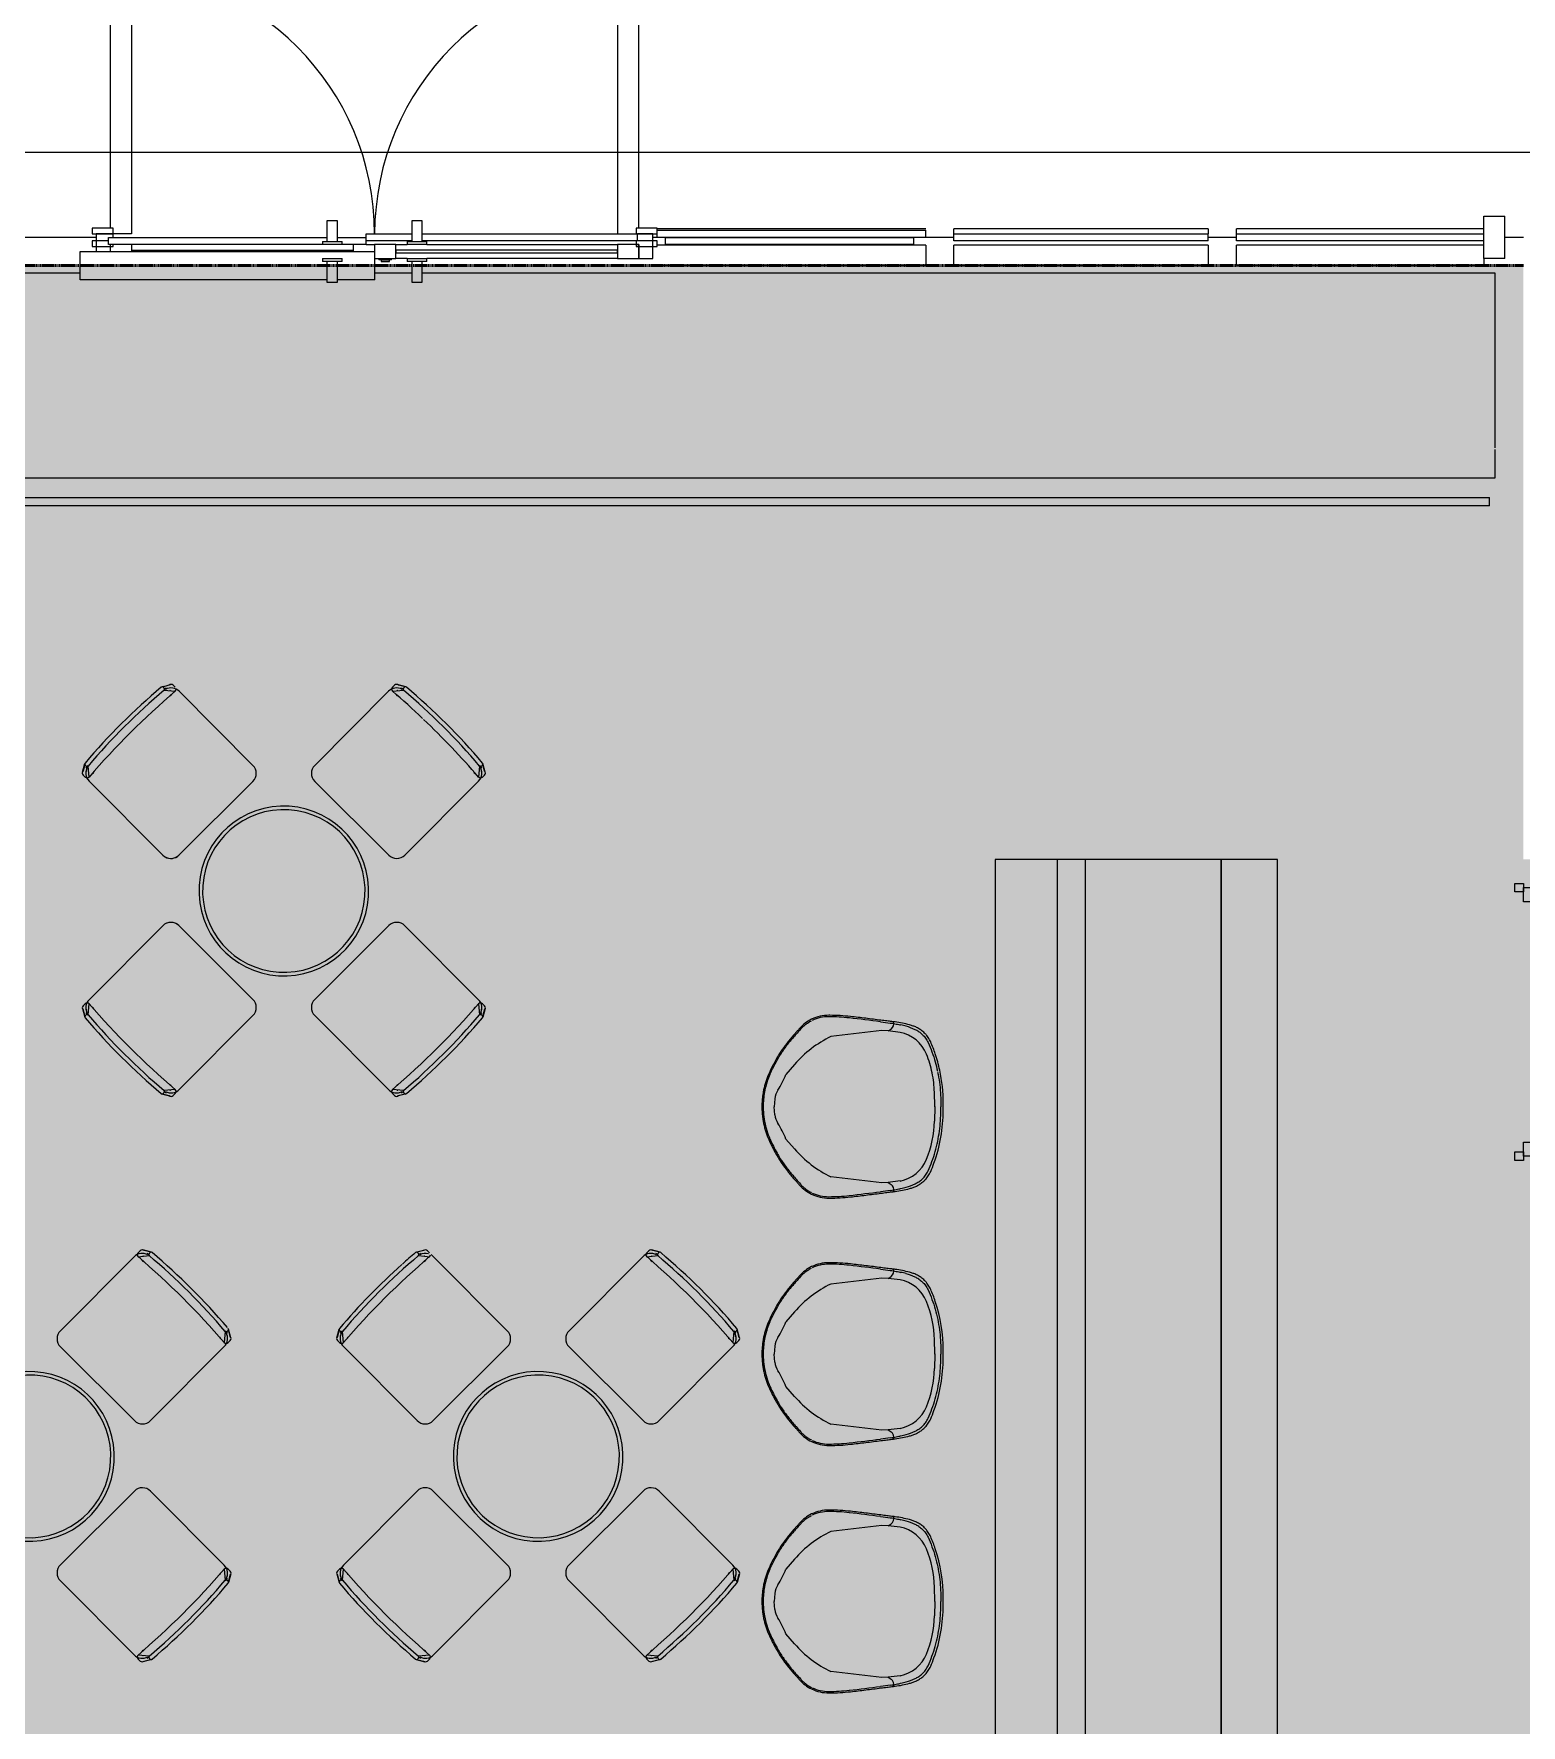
# Model space of a CAD drawing. Header units: millimetres. Extents: x 15878 to 679837, y -72324 to 391440.
# Drawn here: x 184210 to 189474, y 46895 to 52877 of the extents above; entities that cross this region are included whole.
import ezdxf

# ---------------------------------------------------------------- set-up
doc = ezdxf.new("R2010")
doc.units = ezdxf.units.MM
doc.linetypes.add('Demolished', pattern=[4.8, 3.2, -1.6])
for name, color, linetype, lineweight in [('A-DETL', 90, 'Continuous', 5), ('A-DETL-GENF', 92, 'Continuous', 5), ('A-DOOR', 31, 'Continuous', 5), ('A-DOOR-FRAM', 31, 'Continuous', 5), ('A-FLOR', 192, 'Continuous', 5), ('A-GLAZ-CURT', 52, 'Continuous', 5), ('A-GLAZ-CWMG', 51, 'Continuous', 5), ('A-WALL', 113, 'Continuous', 5), ('I-FURN', 30, 'Continuous', 5), ('Q-CASE', 31, 'Continuous', 5)]:
    doc.layers.add(name, color=color, linetype=linetype, lineweight=lineweight)

# ---------------------------------------------------------------- blocks, each defined once
blk = doc.blocks.new('System Panel - Glazed-11282542-G_F')
at = {"layer": 'A-GLAZ-CURT', "color": 253}
for p, q in [((-31.5, -50), (1010.2, -50)), ((-31.5, -100), (-31.5, -50)), ((1010.2, -100), (1010.2, -50)), ((-31.5, -150), (-31.5, -100)), ((1010.2, -150), (1010.2, -100)), ((842.7, -150), (-31.5, -150)), ((1010.2, -150), (877.7, -150))]:
    blk.add_line(p, q, dxfattribs=at)
blk = doc.blocks.new('System Panel - _DLN__12_12mm laminated clear glass 3-11282543-G_F')
at = {"layer": 'A-GLAZ-CURT', "color": 253}
for p, q in [((-475, 25), (475, 25)), ((-475, 0), (-475, 25)), ((475, 0), (-475, 0)), ((475, 0), (475, 25))]:
    blk.add_line(p, q, dxfattribs=at)
blk = doc.blocks.new('System Panel - _DLN__12_12mm laminated clear glass-12865625-G_F')
at = {"layer": 'A-GLAZ-CURT', "color": 253}
for p, q in [((-450, 12.5), (450, 12.5)), ((-450, -12.5), (-450, 12.5)), ((450, -12.5), (450, 12.5)), ((450, -12.5), (-450, -12.5))]:
    blk.add_line(p, q, dxfattribs=at)
blk = doc.blocks.new('System Panel - _DLN__12_12mm laminated clear glass-11282545-G_F')
at = {"layer": 'A-GLAZ-CURT', "color": 253}
for p, q in [((-437.5, 12.5), (437.5, 12.5)), ((-437.5, -12.5), (-437.5, 12.5)), ((437.5, -12.5), (437.5, 12.5)), ((437.5, -12.5), (-437.5, -12.5))]:
    blk.add_line(p, q, dxfattribs=at)
blk = doc.blocks.new('Rectangular Mullion - DLN_FRAME-11282482-G_F')
at = {"layer": 'A-GLAZ-CWMG', "color": 253}
for p, q in [((73173.7, 52187.5), (72223.7, 52187.5)), ((73173.7, 52130.5), (72223.7, 52130.5)), ((73173.7, 52130.5), (73173.7, 52057.5)), ((73173.7, 52057.5), (72223.7, 52057.5))]:
    blk.add_line(p, q, dxfattribs=at)
blk = doc.blocks.new('Rectangular Mullion - DLN_FRAME-11282483-G_F')
at = {"layer": 'A-GLAZ-CWMG', "color": 253}
for p, q in [((73273.7, 52170), (73273.7, 52187.5)), ((74173.7, 52187.5), (73273.7, 52187.5)), ((74173.7, 52187.5), (74173.7, 52170)), ((73273.7, 52057.5), (73273.7, 52130.5)), ((74173.7, 52130.5), (73273.7, 52130.5)), ((74173.7, 52130.5), (74173.7, 52057.5)), ((74173.7, 52057.5), (73273.7, 52057.5))]:
    blk.add_line(p, q, dxfattribs=at)
blk = doc.blocks.new('Rectangular Mullion - DLN_FRAME-11282484-G_F')
at = {"layer": 'A-GLAZ-CWMG', "color": 253}
for p, q in [((74273.7, 52170), (74273.7, 52187.5)), ((75148.7, 52187.5), (74273.7, 52187.5)), ((74273.7, 52057.5), (74273.7, 52130.5)), ((75148.7, 52130.5), (74273.7, 52130.5)), ((75148.7, 52057.5), (74273.7, 52057.5)), ((75148.7, 52082.5), (75148.7, 52057.5))]:
    blk.add_line(p, q, dxfattribs=at)
blk = doc.blocks.new('HermanMiller_Collection_Eames_UpholsteredMoldedArmChair - Upholstered Plastic 4-leg Base-V595-G_F')
at = {"layer": 'I-FURN', "color": 253}
for p, q in [((-123.6, 323.3), (-126.3, 323.3)), ((60.2, 269.1), (-119.6, 247.9)), ((83.2, 268), (60.2, 269.1)), ((83.2, 268), (93.3, 274.9)), ((125.4, 262.7), (83.2, 268)), ((-248.3, 149.5), (-278.9, 114.2)), ((-317.6, 28.4), (-320.8, 0.1)), ((247.9, 0.6), (246.6, 51.1)), ((247.9, -0.4), (247.9, 0.6)), ((247.9, 0.4), (247.9, -0.6)), ((269.4, 12.7), (269.4, 0)), ((278, 0), (278, 12.7)), ((-317.6, -28.4), (-320.8, -0.1)), ((247.9, -0.6), (246.6, -51.1)), ((269.4, -12.7), (269.4, 0)), ((278, -12.7), (278, 0)), ((-248.3, -149.5), (-278.9, -114.2)), ((60.2, -269.1), (-119.6, -247.9)), ((83.2, -268), (60.2, -269.1)), ((125.4, -262.7), (83.2, -268)), ((83.2, -268), (93.3, -274.9)), ((-126.3, -323.3), (-123.6, -323.3))]:
    blk.add_line(p, q, dxfattribs=at)
for centre, radius, start, end in [((80.8, 293.1), 22.1, 304.30614, 19.34162), ((52.9, -111.3), 398.4, 115.64462, 139.11621), ((101.6, 138.8), 126.2, 21.95262, 79.15265), ((146.9, -97.6), 531.3, 141.81544, 149.41111), ((-139.8, 41.4), 386.6, 1.43339, 21.95262), ((-271.2, 12.7), 549.2, 18.451, 23.20319), ((-271.2, 12.7), 549.2, 0, 18.451), ((146.9, -97.6), 531.3, 149.41111, 156.25777), ((-608, 246), 354.5, 328.11534, 338.17065), ((-244.7, 20), 73.4, 148.11534, 173.42443), ((-244.7, -20), 73.4, 186.57557, 211.88466), ((-608, -246), 354.5, 21.82935, 31.88466), ((-139.8, -41.4), 386.6, 338.04738, 358.56661), ((-271.2, -12.7), 549.2, 340.11154, 360), ((146.9, 97.6), 531.3, 203.74223, 209.16578), ((146.9, 97.6), 531.3, 209.16578, 218.18456), ((52.9, 111.3), 398.4, 220.88379, 244.35538), ((101.6, -138.8), 126.2, 280.84735, 338.04738), ((-271.2, -12.7), 549.2, 336.79681, 340.11154), ((80.8, -293.1), 22.1, 340.65838, 55.69386)]:
    blk.add_arc(centre, radius, start, end, dxfattribs=at)
for centre, major_axis, ratio, start_param, end_param in [((-127.5, 180.8), (0, 137.5), 0.997902, 6.280317, 6.723004), ((-129, -349.6), (0, 667.8), 0.997902, 6.17094, 6.280317), ((-732.9, -5718.7), (0, 6070.9), 0.997902, 6.152583, 6.17094), ((57.5, 301.4), (-79.4, 10.4), 0.012863, 1.554281, 2.001245), ((87.2, -417.5), (0, 836.6), 0.665393, 0.633807, 0.689312), ((-201.2, 300.4), (68, 75.2), 0.015729, 1.944615, 2.206038), ((53.6, -1296.3), (0, 1593.4), 0.465035, 6.157548, 6.183609), ((106.4, -411.2), (0, 701), 0.465035, 6.060021, 6.159998), ((124.5, -234.1), (0, 519.8), 0.465035, 6.001994, 6.057858), ((87.2, 417.5), (0, 836.6), 0.665393, 2.45228, 2.507786), ((-201.2, -300.4), (-68, 75.2), 0.015729, 0.935555, 1.196978), ((57.5, -301.4), (79.4, 10.4), 0.012863, 1.140348, 1.587312), ((53.6, 1296.3), (0, 1593.4), 0.465035, 3.241169, 3.26723), ((106.4, 411.2), (0, 701), 0.465035, 3.264779, 3.364757), ((124.5, 234.1), (0, 519.8), 0.465035, 3.36692, 3.422784), ((-127.5, -180.8), (0, 137.5), 0.997902, 2.701774, 3.144461), ((-129, 349.6), (0, 667.8), 0.997902, 3.144461, 3.253838), ((-732.9, 5718.7), (0, 6070.9), 0.997902, 3.253838, 3.272195)]:
    blk.add_ellipse(centre, major_axis=major_axis, ratio=ratio, start_param=start_param, end_param=end_param, dxfattribs=at)
for points in [[(-187.7, 309.5), (-196.2, 305.3), (-211.9, 295.7), (-224.8, 283.7), (-230.6, 277.1)], [(-227.1, 273.9), (-224.5, 276.9), (-219, 282.6), (-209.6, 290.7), (-199.3, 298), (-191.8, 302.2), (-188, 304.1)], [(-126.3, 323.3), (-137, 323.3), (-158, 321), (-178, 314.1), (-187.7, 309.5)], [(-50.3, 319.1), (-62.5, 320.4), (-86.9, 322.5), (-111.4, 323.3), (-123.6, 323.3)], [(57.7, 305.9), (39.7, 308.2), (3.7, 312.8), (-32.3, 317), (-50.3, 319.1)], [(95.9, 301.1), (93.3, 301.4), (87.7, 302.1), (78.3, 303.2), (68.2, 304.5), (61.2, 305.4), (57.7, 305.9)], [(107.4, 299.7), (106.4, 299.8), (104.2, 300.1), (100.4, 300.6), (97.4, 300.9), (95.9, 301.1)], [(159, 289.4), (150.4, 291.7), (133.3, 295.7), (116, 298.5), (107.4, 299.7)], [(-246.3, 259.4), (-250.5, 254.8), (-258.7, 245.5), (-266.7, 235.8), (-270.7, 230.9)], [(-230.6, 277.1), (-233.3, 273.9), (-238.7, 267.8), (-243.8, 262.1), (-246.3, 259.4)], [(90.5, 296.1), (94.4, 295.6), (101.9, 294.5), (112, 292.6), (120.6, 290.7), (125.2, 289.7), (127.2, 289.2)], [(171.8, 285.5), (169.6, 286.3), (165.4, 287.6), (161.2, 288.9), (159, 289.4)], [(190.9, 276.7), (188.4, 278), (183.7, 280.6), (177.3, 283.5), (173.5, 285), (171.8, 285.5)], [(224.3, 227.1), (229.2, 216.2), (238.6, 193.9), (249.9, 158.8), (258.7, 122.9), (264.9, 86.4), (268.6, 49.6), (269.4, 25), (269.4, 12.7)], [(224.3, -227.1), (229.2, -216.2), (238.6, -193.9), (249.9, -158.8), (258.7, -122.9), (264.9, -86.4), (268.6, -49.6), (269.4, -25), (269.4, -12.7)], [(-270.7, -230.9), (-266.7, -235.8), (-258.7, -245.5), (-250.5, -254.8), (-246.3, -259.4)], [(-246.3, -259.4), (-243.8, -262.1), (-238.7, -267.8), (-233.3, -273.9), (-230.6, -277.1)], [(-230.6, -277.1), (-224.8, -283.7), (-211.9, -295.7), (-196.2, -305.3), (-187.7, -309.5)], [(-227.1, -273.9), (-224.5, -276.9), (-219, -282.6), (-209.6, -290.7), (-199.3, -298), (-191.8, -302.2), (-188, -304.1)], [(90.5, -296.1), (94.4, -295.6), (101.9, -294.5), (112, -292.6), (120.6, -290.7), (125.2, -289.7), (127.2, -289.2)], [(107.4, -299.7), (116, -298.5), (133.3, -295.7), (150.4, -291.7), (159, -289.4)], [(159, -289.4), (161.2, -288.9), (165.4, -287.6), (169.6, -286.3), (171.8, -285.5)], [(171.8, -285.5), (173.5, -285), (177.3, -283.5), (183.7, -280.6), (188.4, -278), (190.9, -276.7)], [(-187.7, -309.5), (-178, -314.1), (-158, -321), (-137, -323.3), (-126.3, -323.3)], [(-123.6, -323.3), (-111.4, -323.3), (-86.9, -322.5), (-62.5, -320.4), (-50.3, -319.1)], [(-50.3, -319.1), (-32.3, -317), (3.7, -312.8), (39.7, -308.2), (57.7, -305.9)], [(57.7, -305.9), (61.2, -305.4), (68.2, -304.5), (78.3, -303.2), (87.7, -302.1), (93.3, -301.4), (95.9, -301.1)], [(95.9, -301.1), (97.4, -300.9), (100.4, -300.6), (104.2, -300.1), (106.4, -299.8), (107.4, -299.7)]]:
    blk.add_open_spline(points, degree=3, dxfattribs=at)
for points, knots in [([(233.6, 229.1), (231.1, 234.5), (226.9, 242.2), (221, 250.3), (217.4, 254.7), (213.7, 258.8), (208.8, 263.6), (202.8, 268.7), (196.9, 273), (192.9, 275.5), (190.9, 276.7)], [0, 0, 0, 0, 0.25, 0.375, 0.4375, 0.5, 0.625, 0.75, 0.875, 1, 1, 1, 1]), ([(191.6, 265.2), (193.5, 264.1), (197.7, 261.2), (205.9, 254.1), (213.8, 245.2), (220.2, 235.3), (223, 229.9), (224.3, 227.1)], [0, 0, 0, 0, 0.2, 0.4, 0.7, 0.85, 1, 1, 1, 1]), ([(-335.2, 114.4), (-331.4, 123), (-323.4, 139.9), (-311.4, 162.3), (-299.9, 181.7), (-289.1, 198.3), (-278, 213.9), (-270.6, 223.5), (-266.9, 228.1)], [0, 0, 0, 0, 0.2, 0.4, 0.55, 0.7, 0.85, 1, 1, 1, 1]), ([(-339.4, 116.3), (-343.4, 107.1), (-348.7, 93.1), (-354.3, 74.1), (-357.7, 59.7), (-360.4, 45), (-362.3, 30), (-363.5, 15), (-363.9, 0), (-363.5, -15), (-362.3, -30), (-360.4, -45), (-357.7, -59.7), (-354.3, -74.1), (-348.7, -93.1), (-343.4, -107.1), (-339.4, -116.3)], [0, 0, 0, 0, 0.125, 0.1875, 0.25, 0.3125, 0.375, 0.4375, 0.5, 0.5625, 0.625, 0.6875, 0.75, 0.8125, 0.875, 1, 1, 1, 1]), ([(-335.2, 114.4), (-338.7, 106.5), (-344.9, 90.4), (-354.5, 56.8), (-359.6, 19.8), (-359.2, -19.7), (-355, -52.4), (-347.2, -84.3), (-339.5, -104.5), (-335.2, -114.4)], [0, 0, 0, 0, 0.111111, 0.222222, 0.444444, 0.583333, 0.722222, 0.861111, 1, 1, 1, 1]), ([(-335.2, -114.4), (-331.4, -123), (-323.4, -139.9), (-311.4, -162.3), (-299.9, -181.7), (-289.1, -198.3), (-278, -213.9), (-270.6, -223.5), (-266.9, -228.1)], [0, 0, 0, 0, 0.2, 0.4, 0.55, 0.7, 0.85, 1, 1, 1, 1]), ([(190.9, -276.7), (192.9, -275.5), (196.9, -273), (202.8, -268.7), (207.8, -264.4), (211.7, -260.7), (215.5, -256.8), (220.1, -251.5), (226.9, -242.2), (231.1, -234.5), (233.6, -229.1)], [0, 0, 0, 0, 0.125, 0.25, 0.375, 0.4375, 0.5, 0.625, 0.75, 1, 1, 1, 1]), ([(191.6, -265.2), (193.5, -264.1), (197.7, -261.2), (205.9, -254.1), (213.8, -245.2), (220.2, -235.3), (223, -229.9), (224.3, -227.1)], [0, 0, 0, 0, 0.2, 0.4, 0.7, 0.85, 1, 1, 1, 1])]:
    blk.add_open_spline(points, degree=3, knots=knots, dxfattribs=at)
blk = doc.blocks.new('bernstrand_kaffe_r60H - bernstrand_kaffe_r60H-3169598-G_F')
at = {"layer": 'I-FURN', "color": 253}
for radius, start, end in [(300.3, 0, 180), (287.6, 0, 180), (300.3, 180, 0), (287.6, 180, 0)]:
    blk.add_arc((-10, -36.5), radius, start, end, dxfattribs=at)
blk = doc.blocks.new('DLN_CHAIR - DLN_CHAIR-V602-G_F')
at = {"layer": 'I-FURN', "color": 253}
for p, q in [((0, 430), (0, 440)), ((32.5, 464.3), (5, 448.7)), ((35, 465), (10, 450)), ((10, 420), (35, 450)), ((30, 460), (30, 455)), ((440, 450), (415, 465)), ((415, 450), (440, 420)), ((445, 448.7), (417.5, 464.3)), ((420, 455), (420, 460)), ((450, 440), (450, 430)), ((0, 410), (0, 40)), ((450, 40), (450, 410)), ((40, 0), (410, 0))]:
    blk.add_line(p, q, dxfattribs=at)
for centre, radius, start, end in [((10, 440), 10, 90, 180), ((40, 410), 40, 105, 180), ((40, 410), 40, 105, 180), ((10, 430), 10, 180, 270), ((225, -2513.6), 2941.5, 85.80837, 94.19163), ((30, 430), 10, 150, 165), ((225, -2483.6), 2941.5, 93.70403, 93.90159), ((30, 430), 10, 255, 300), ((35, 460), 5, 90, 180), ((35, 455), 5, 180, 270), ((225, -1822.2), 2295.1, 85.25139, 94.74861), ((225, -1837.2), 2295.1, 85.25139, 94.74861), ((415, 460), 5, 0, 90), ((415, 455), 5, 270, 0), ((225, -2483.6), 2941.5, 86.09841, 86.29597), ((420, 430), 10, 240, 285), ((410, 410), 40, 15, 75), ((410, 410), 40, 360, 75), ((420, 430), 10, 15, 30), ((440, 440), 10, 0, 90), ((440, 430), 10, 270, 0), ((40, 40), 40, 180, 270), ((40, 40), 40, 180, 270), ((410, 40), 40, 270, 360), ((410, 40), 40, 270, 345)]:
    blk.add_arc(centre, radius, start, end, dxfattribs=at)
blk = doc.blocks.new('DLN_CHAIR - DLN_CHAIR-V598-G_F')
at = {"layer": 'I-FURN', "color": 253}
for p, q in [((410, 0), (40, 0)), ((0, -40), (0, -410)), ((450, -410), (450, -40)), ((0, -440), (0, -430)), ((32.5, -464.3), (5, -448.7)), ((35, -450), (10, -420)), ((10, -450), (35, -465)), ((30, -455), (30, -460)), ((440, -420), (415, -450)), ((415, -465), (440, -450)), ((445, -448.7), (417.5, -464.3)), ((420, -460), (420, -455)), ((450, -430), (450, -440))]:
    blk.add_line(p, q, dxfattribs=at)
for centre, radius, start, end in [((410, -40), 40, 0, 90), ((410, -40), 40, 0, 90), ((40, -40), 40, 90, 180), ((40, -40), 40, 90, 180), ((40, -410), 40, 180, 255), ((40, -410), 40, 180, 255), ((410, -410), 40, 285, 360), ((10, -430), 10, 90, 180), ((10, -440), 10, 180, 270), ((225, 2513.6), 2941.5, 265.80837, 274.19163), ((30, -430), 10, 195, 210), ((225, 2483.6), 2941.5, 266.09841, 266.29597), ((30, -430), 10, 60, 105), ((35, -455), 5, 90, 180), ((35, -460), 5, 180, 270), ((225, 1837.2), 2295.1, 265.25139, 274.74861), ((225, 1822.2), 2295.1, 265.25139, 274.74861), ((420, -430), 10, 75, 120), ((415, -455), 5, 0, 90), ((225, 2483.6), 2941.5, 273.70403, 273.90159), ((415, -460), 5, 270, 0), ((410, -410), 40, 285, 345), ((420, -430), 10, 330, 345), ((440, -430), 10, 0, 90), ((440, -440), 10, 270, 0)]:
    blk.add_arc(centre, radius, start, end, dxfattribs=at)
blk = doc.blocks.new('DLN_CHAIR - DLN_CHAIR-V603-G_F')
at = {"layer": 'I-FURN', "color": 253}
for p, q in [((410, 0), (40, 0)), ((0, -40), (0, -410)), ((450, -410), (450, -40)), ((0, -440), (0, -430)), ((26.4, -460.8), (5, -448.7)), ((35, -450), (10, -420)), ((10, -450), (24.9, -458.9)), ((32.5, -464.3), (26.9, -461.1)), ((27.5, -460.5), (35, -465)), ((30, -455), (30, -460)), ((440, -420), (415, -450)), ((415, -465), (440, -450)), ((445, -448.7), (417.5, -464.3)), ((420, -460), (420, -455)), ((450, -430), (450, -440))]:
    blk.add_line(p, q, dxfattribs=at)
for centre, radius, start, end in [((410, -40), 40, 0, 90), ((40, -40), 40, 90, 180), ((40, -40), 40, 90, 180), ((410, -40), 40, 15, 90), ((40, -410), 40, 180, 255), ((40, -410), 40, 180, 255), ((410, -410), 40, 285, 360), ((10, -440), 10, 180, 270), ((10, -430), 10, 90, 135), ((225, 2513.6), 2941.5, 265.80837, 274.19163), ((30, -430), 10, 195, 210), ((225, 2483.6), 2941.5, 266.09841, 266.29597), ((30, -430), 10, 60, 105), ((35, -455), 5, 90, 180), ((35, -460), 5, 180, 270), ((225, 1837.2), 2295.1, 265.25139, 274.74861), ((225, 1822.2), 2295.1, 265.25139, 274.74861), ((420, -430), 10, 75, 120), ((415, -455), 5, 0, 90), ((225, 2483.6), 2941.5, 273.70403, 273.90159), ((415, -460), 5, 270, 0), ((410, -410), 40, 285, 345), ((420, -430), 10, 330, 345), ((440, -430), 10, 0, 90), ((440, -440), 10, 270, 0)]:
    blk.add_arc(centre, radius, start, end, dxfattribs=at)
blk = doc.blocks.new('DLN_CHAIR - DLN_CHAIR-V604-G_F')
at = {"layer": 'I-FURN', "color": 253}
for p, q in [((0, 430), (0, 440)), ((32.5, 464.3), (5, 448.7)), ((35, 465), (10, 450)), ((10, 420), (35, 450)), ((30, 460), (30, 455)), ((440, 450), (415, 465)), ((415, 450), (440, 420)), ((445, 448.7), (417.5, 464.3)), ((420, 455), (420, 460)), ((450, 440), (450, 430)), ((0, 410), (0, 40)), ((450, 40), (450, 410)), ((40, 0), (410, 0))]:
    blk.add_line(p, q, dxfattribs=at)
for centre, radius, start, end in [((10, 440), 10, 90, 180), ((40, 410), 40, 105, 180), ((40, 410), 40, 105, 180), ((10, 430), 10, 180, 270), ((225, -2513.6), 2941.5, 91.39721, 94.19163), ((30, 430), 10, 150, 165), ((225, -2483.6), 2941.5, 93.70403, 93.90159), ((30, 430), 10, 255, 300), ((35, 460), 5, 90, 180), ((35, 455), 5, 180, 270), ((225, -1822.2), 2295.1, 85.25139, 94.74861), ((225, -1837.2), 2295.1, 85.25139, 94.74861), ((225, -2513.6), 2941.5, 85.80837, 91.30406), ((415, 460), 5, 0, 90), ((415, 455), 5, 270, 0), ((225, -2483.6), 2941.5, 86.09841, 86.29597), ((420, 430), 10, 240, 285), ((410, 410), 40, 15, 75), ((410, 410), 40, 360, 75), ((420, 430), 10, 15, 30), ((440, 440), 10, 0, 90), ((440, 430), 10, 270, 0), ((40, 40), 40, 180, 270), ((40, 40), 40, 180, 270), ((410, 40), 40, 270, 360), ((410, 40), 40, 270, 360)]:
    blk.add_arc(centre, radius, start, end, dxfattribs=at)
blk = doc.blocks.new('DLN_CHAIR - DLN_CHAIR-V607-G_F')
at = {"layer": 'I-FURN', "color": 253}
for p, q in [((0, 430), (0, 440)), ((32.5, 464.3), (5, 448.7)), ((35, 465), (10, 450)), ((10, 420), (35, 450)), ((30, 460), (30, 455)), ((440, 450), (415, 465)), ((415, 450), (440, 420)), ((445, 448.7), (417.5, 464.3)), ((420, 455), (420, 460)), ((450, 440), (450, 430)), ((0, 410), (0, 40)), ((450, 40), (450, 410)), ((40, 0), (410, 0))]:
    blk.add_line(p, q, dxfattribs=at)
for centre, radius, start, end in [((10, 440), 10, 90, 180), ((40, 410), 40, 105, 180), ((40, 410), 40, 105, 180), ((10, 430), 10, 180, 270), ((225, -2513.6), 2941.5, 85.80837, 94.19163), ((30, 430), 10, 150, 165), ((225, -2483.6), 2941.5, 93.70403, 93.90159), ((30, 430), 10, 255, 300), ((35, 460), 5, 90, 180), ((35, 455), 5, 180, 270), ((225, -1822.2), 2295.1, 85.3661, 94.74861), ((225, -1837.2), 2295.1, 85.25139, 94.74861), ((415, 460), 5, 0, 90), ((415, 455), 5, 270, 0), ((225, -2483.6), 2941.5, 86.09841, 86.29597), ((420, 430), 10, 240, 285), ((410, 410), 40, 15, 75), ((410, 410), 40, 360, 75), ((420, 430), 10, 15, 30), ((440, 440), 10, 0, 90), ((440, 430), 10, 270, 0), ((40, 40), 40, 180, 270), ((40, 40), 40, 180, 270), ((410, 40), 40, 270, 360), ((410, 40), 40, 270, 360)]:
    blk.add_arc(centre, radius, start, end, dxfattribs=at)
blk = doc.blocks.new('DLN_CHAIR - DLN_CHAIR-V596-G_F')
at = {"layer": 'I-FURN', "color": 253}
for p, q in [((0, 430), (0, 440)), ((32.5, 464.3), (5, 448.7)), ((35, 465), (10, 450)), ((10, 420), (35, 450)), ((30, 460), (30, 455)), ((440, 450), (415, 465)), ((415, 450), (440, 420)), ((445, 448.7), (417.5, 464.3)), ((420, 455), (420, 460)), ((450, 440), (450, 430)), ((0, 410), (0, 40)), ((450, 40), (450, 410)), ((40, 0), (410, 0))]:
    blk.add_line(p, q, dxfattribs=at)
for centre, radius, start, end in [((10, 440), 10, 90, 180), ((40, 410), 40, 105, 180), ((40, 410), 40, 105, 180), ((10, 430), 10, 180, 270), ((225, -2513.6), 2941.5, 85.80837, 94.19163), ((30, 430), 10, 150, 165), ((225, -2483.6), 2941.5, 93.70403, 93.90159), ((30, 430), 10, 255, 300), ((35, 460), 5, 90, 180), ((35, 455), 5, 180, 270), ((225, -1822.2), 2295.1, 85.25139, 94.74861), ((225, -1837.2), 2295.1, 85.25139, 94.74861), ((415, 460), 5, 0, 90), ((415, 455), 5, 270, 0), ((225, -2483.6), 2941.5, 86.09841, 86.29597), ((420, 430), 10, 240, 285), ((410, 410), 40, 15, 75), ((410, 410), 40, 360, 75), ((420, 430), 10, 15, 30), ((440, 440), 10, 0, 90), ((440, 430), 10, 270, 0), ((40, 40), 40, 180, 270), ((40, 40), 40, 180, 270), ((410, 40), 40, 270, 360), ((410, 40), 40, 270, 360)]:
    blk.add_arc(centre, radius, start, end, dxfattribs=at)
blk = doc.blocks.new('DLN_CHAIR - DLN_CHAIR-V622-G_F')
at = {"layer": 'I-FURN', "color": 253}
for p, q in [((410, 0), (40, 0)), ((0, -40), (0, -410)), ((450, -410), (450, -40)), ((0, -440), (0, -430)), ((32.5, -464.3), (5, -448.7)), ((21, -433.2), (10, -420)), ((10, -450), (35, -465)), ((35, -450), (22.3, -434.8)), ((30, -455), (30, -460)), ((440, -420), (415, -450)), ((415, -465), (440, -450)), ((445, -448.7), (417.5, -464.3)), ((420, -460), (420, -455)), ((450, -430), (450, -440))]:
    blk.add_line(p, q, dxfattribs=at)
for centre, radius, start, end in [((410, -40), 40, 0, 90), ((410, -40), 40, 0, 90), ((40, -40), 40, 90, 180), ((40, -40), 40, 90, 180), ((40, -410), 40, 180, 195), ((40, -410), 40, 180, 195), ((410, -410), 40, 285, 360), ((10, -440), 10, 180, 270), ((10, -430), 10, 90, 135), ((40, -410), 40, 210, 255), ((40, -410), 40, 210, 255), ((225, 2513.6), 2941.5, 265.80837, 274.19163), ((30, -430), 10, 195, 210), ((225, 2483.6), 2941.5, 266.09841, 266.29597), ((30, -430), 10, 60, 105), ((35, -455), 5, 90, 180), ((35, -460), 5, 180, 270), ((225, 1837.2), 2295.1, 265.25139, 274.74861), ((225, 1822.2), 2295.1, 265.25139, 266.78503), ((225, 1822.2), 2295.1, 266.86311, 274.74861), ((420, -430), 10, 75, 120), ((415, -455), 5, 0, 90), ((225, 2483.6), 2941.5, 273.70403, 273.90159), ((415, -460), 5, 270, 0), ((410, -410), 40, 285, 345), ((420, -430), 10, 330, 345), ((440, -430), 10, 0, 90), ((440, -440), 10, 270, 0)]:
    blk.add_arc(centre, radius, start, end, dxfattribs=at)
blk = doc.blocks.new('System Panel - _DLN__12_12mm laminated clear glass 2-12865648-G_F')
at = {"layer": 'A-GLAZ-CURT', "color": 253}
for p, q in [((83.7, 0), (857.9, 0)), ((83.7, -25), (83.7, 0)), ((892.9, 0), (994.9, 0)), ((994.9, -25), (994.9, 0)), ((840.4, -25), (83.7, -25)), ((994.9, -25), (910.4, -25))]:
    blk.add_line(p, q, dxfattribs=at)
blk = doc.blocks.new('System Panel - _DLN__12_12mm laminated clear glass 2-12865642-G_F')
at = {"layer": 'A-GLAZ-CURT', "color": 253}
for p, q in [((-439.3, 0), (439.3, 0)), ((-439.3, -25), (-439.3, 0)), ((439.3, -25), (439.3, 0)), ((439.3, -25), (-439.3, -25))]:
    blk.add_line(p, q, dxfattribs=at)
blk = doc.blocks.new('System Panel - _DLN__12_12mm laminated clear glass-12865647-G_F')
at = {"layer": 'A-GLAZ-CURT', "color": 253}
for p, q in [((-480.1, 12.5), (-317.1, 12.5)), ((-480.1, -12.5), (-480.1, 12.5)), ((-282.1, 12.5), (480.1, 12.5)), ((480.1, -12.5), (480.1, 12.5)), ((-317.1, -12.5), (-480.1, -12.5)), ((480.1, -12.5), (-282.1, -12.5))]:
    blk.add_line(p, q, dxfattribs=at)
blk = doc.blocks.new('Rectangular Mullion - DLN_75 x 150mm _WD_-STUR_ OPENING Corten-14010579-G_F')
at = {"layer": 'A-GLAZ-CWMG', "color": 253}
for p, q in [((0, 75), (-75, 75)), ((-75, 75), (-75, -75)), ((0, 75), (0, -75)), ((-75, -75), (0, -75))]:
    blk.add_line(p, q, dxfattribs=at)
blk = doc.blocks.new('DLN_Counter-02 - DLN_Counter-02-9837099-G_F')
at = {"layer": 'Q-CASE', "color": 253}
for p, q in [((4375, 400), (-4375, 400)), ((4375, 80), (4375, 400)), ((4375, 180), (-4375, 180)), ((4375, -400), (4375, 180)), ((-4375, 80), (4375, 80)), ((4375, -400), (-4375, -400)), ((-4375, -400), (4375, -400)), ((4375, -600), (4375, -400)), ((-4375, -600), (4375, -600))]:
    blk.add_line(p, q, dxfattribs=at)
blk = doc.blocks.new('HermanMiller_Collection_Eames_UpholsteredMoldedArmChair - Upholstered Plastic 4-leg Base-V661-G_F')
at = {"layer": 'I-FURN', "color": 253}
for p, q in [((-123.6, 323.3), (-126.3, 323.3)), ((60.2, 269.1), (-119.6, 247.9)), ((83.2, 268), (60.2, 269.1)), ((83.2, 268), (93.3, 274.9)), ((125.4, 262.7), (83.2, 268)), ((-248.3, 149.5), (-278.9, 114.2)), ((-317.6, 28.4), (-320.8, 0.1)), ((247.9, 0.6), (246.6, 51.1)), ((247.9, -0.4), (247.9, 0.6)), ((247.9, 0.4), (247.9, -0.6)), ((269.4, 12.7), (269.4, 0)), ((278, 0), (278, 12.7)), ((-317.6, -28.4), (-320.8, -0.1)), ((247.9, -0.6), (246.6, -51.1)), ((269.4, -12.7), (269.4, 0)), ((278, -12.7), (278, 0)), ((-248.3, -149.5), (-278.9, -114.2)), ((60.2, -269.1), (-119.6, -247.9)), ((83.2, -268), (60.2, -269.1)), ((125.4, -262.7), (83.2, -268)), ((83.2, -268), (93.3, -274.9)), ((-126.3, -323.3), (-123.6, -323.3))]:
    blk.add_line(p, q, dxfattribs=at)
for centre, radius, start, end in [((80.8, 293.1), 22.1, 304.30614, 19.34162), ((52.9, -111.3), 398.4, 115.64462, 139.11621), ((101.6, 138.8), 126.2, 21.95262, 79.15265), ((146.9, -97.6), 531.3, 141.81544, 149.41111), ((-139.8, 41.4), 386.6, 11.69301, 21.95262), ((-271.2, 12.7), 549.2, 18.451, 23.20319), ((-271.2, 12.7), 549.2, 12.30067, 18.451), ((146.9, -97.6), 531.3, 149.41111, 156.25777), ((-271.2, 12.7), 549.2, 0, 12.24712), ((-608, 246), 354.5, 328.11534, 338.17065), ((-139.8, 41.4), 386.6, 1.43339, 11.65909), ((-244.7, 20), 73.4, 148.11534, 173.42443), ((-244.7, -20), 73.4, 186.57557, 211.88466), ((-608, -246), 354.5, 21.82935, 31.88466), ((-139.8, -41.4), 386.6, 338.04738, 358.56661), ((-271.2, -12.7), 549.2, 340.11154, 360), ((146.9, 97.6), 531.3, 203.74223, 209.16578), ((146.9, 97.6), 531.3, 209.16578, 218.18456), ((52.9, 111.3), 398.4, 220.88379, 244.35538), ((101.6, -138.8), 126.2, 280.84735, 338.04738), ((-271.2, -12.7), 549.2, 336.79681, 340.11154), ((80.8, -293.1), 22.1, 340.65838, 55.69386)]:
    blk.add_arc(centre, radius, start, end, dxfattribs=at)
for centre, major_axis, ratio, start_param, end_param in [((-127.5, 180.8), (0, 137.5), 0.997902, 6.280317, 6.723004), ((-129, -349.6), (0, 667.8), 0.997902, 6.17094, 6.280317), ((-732.9, -5718.7), (0, 6070.9), 0.997902, 6.152583, 6.17094), ((57.5, 301.4), (-79.4, 10.4), 0.012863, 1.554281, 2.001245), ((87.2, -417.5), (0, 836.6), 0.665393, 0.633807, 0.689312), ((-201.2, 300.4), (68, 75.2), 0.015729, 1.944615, 2.206038), ((53.6, -1296.3), (0, 1593.4), 0.465035, 6.157548, 6.183609), ((106.4, -411.2), (0, 701), 0.465035, 6.060021, 6.159998), ((124.5, -234.1), (0, 519.8), 0.465035, 6.001994, 6.057858), ((87.2, 417.5), (0, 836.6), 0.665393, 2.45228, 2.507786), ((-201.2, -300.4), (-68, 75.2), 0.015729, 0.935555, 1.196978), ((57.5, -301.4), (79.4, 10.4), 0.012863, 1.140348, 1.587312), ((53.6, 1296.3), (0, 1593.4), 0.465035, 3.241169, 3.26723), ((106.4, 411.2), (0, 701), 0.465035, 3.264779, 3.364757), ((124.5, 234.1), (0, 519.8), 0.465035, 3.36692, 3.422784), ((-127.5, -180.8), (0, 137.5), 0.997902, 2.701774, 3.144461), ((-129, 349.6), (0, 667.8), 0.997902, 3.144461, 3.253838), ((-732.9, 5718.7), (0, 6070.9), 0.997902, 3.253838, 3.272195)]:
    blk.add_ellipse(centre, major_axis=major_axis, ratio=ratio, start_param=start_param, end_param=end_param, dxfattribs=at)
for points in [[(-187.7, 309.5), (-196.2, 305.3), (-211.9, 295.7), (-224.8, 283.7), (-230.6, 277.1)], [(-227.1, 273.9), (-224.5, 276.9), (-219, 282.6), (-209.6, 290.7), (-199.3, 298), (-191.8, 302.2), (-188, 304.1)], [(-126.3, 323.3), (-137, 323.3), (-158, 321), (-178, 314.1), (-187.7, 309.5)], [(-50.3, 319.1), (-62.5, 320.4), (-86.9, 322.5), (-111.4, 323.3), (-123.6, 323.3)], [(57.7, 305.9), (39.7, 308.2), (3.7, 312.8), (-32.3, 317), (-50.3, 319.1)], [(95.9, 301.1), (93.3, 301.4), (87.7, 302.1), (78.3, 303.2), (68.2, 304.5), (61.2, 305.4), (57.7, 305.9)], [(107.4, 299.7), (106.4, 299.8), (104.2, 300.1), (100.4, 300.6), (97.4, 300.9), (95.9, 301.1)], [(159, 289.4), (150.4, 291.7), (133.3, 295.7), (116, 298.5), (107.4, 299.7)], [(-246.3, 259.4), (-250.5, 254.8), (-258.7, 245.5), (-266.7, 235.8), (-270.7, 230.9)], [(-230.6, 277.1), (-233.3, 273.9), (-238.7, 267.8), (-243.8, 262.1), (-246.3, 259.4)], [(90.5, 296.1), (94.4, 295.6), (101.9, 294.5), (112, 292.6), (120.6, 290.7), (125.2, 289.7), (127.2, 289.2)], [(171.8, 285.5), (169.6, 286.3), (165.4, 287.6), (161.2, 288.9), (159, 289.4)], [(190.9, 276.7), (188.4, 278), (183.7, 280.6), (177.3, 283.5), (173.5, 285), (171.8, 285.5)], [(258.2, 122.8), (260.7, 110.7), (264.9, 86.4), (268.6, 49.6), (269.4, 25), (269.4, 12.7)], [(224.3, -227.1), (229.2, -216.2), (238.6, -193.9), (249.9, -158.8), (258.7, -122.9), (264.9, -86.4), (268.6, -49.6), (269.4, -25), (269.4, -12.7)], [(-270.7, -230.9), (-266.7, -235.8), (-258.7, -245.5), (-250.5, -254.8), (-246.3, -259.4)], [(-246.3, -259.4), (-243.8, -262.1), (-238.7, -267.8), (-233.3, -273.9), (-230.6, -277.1)], [(-230.6, -277.1), (-224.8, -283.7), (-211.9, -295.7), (-196.2, -305.3), (-187.7, -309.5)], [(-227.1, -273.9), (-224.5, -276.9), (-219, -282.6), (-209.6, -290.7), (-199.3, -298), (-191.8, -302.2), (-188, -304.1)], [(90.5, -296.1), (94.4, -295.6), (101.9, -294.5), (112, -292.6), (120.6, -290.7), (125.2, -289.7), (127.2, -289.2)], [(107.4, -299.7), (116, -298.5), (133.3, -295.7), (150.4, -291.7), (159, -289.4)], [(159, -289.4), (161.2, -288.9), (165.4, -287.6), (169.6, -286.3), (171.8, -285.5)], [(171.8, -285.5), (173.5, -285), (177.3, -283.5), (183.7, -280.6), (188.4, -278), (190.9, -276.7)], [(-187.7, -309.5), (-178, -314.1), (-158, -321), (-137, -323.3), (-126.3, -323.3)], [(-123.6, -323.3), (-111.4, -323.3), (-86.9, -322.5), (-62.5, -320.4), (-50.3, -319.1)], [(-50.3, -319.1), (-32.3, -317), (3.7, -312.8), (39.7, -308.2), (57.7, -305.9)], [(57.7, -305.9), (61.2, -305.4), (68.2, -304.5), (78.3, -303.2), (87.7, -302.1), (93.3, -301.4), (95.9, -301.1)], [(95.9, -301.1), (97.4, -300.9), (100.4, -300.6), (104.2, -300.1), (106.4, -299.8), (107.4, -299.7)]]:
    blk.add_open_spline(points, degree=3, dxfattribs=at)
for points, knots in [([(233.6, 229.1), (231.1, 234.5), (226.9, 242.2), (221, 250.3), (217.4, 254.7), (213.7, 258.8), (208.8, 263.6), (202.8, 268.7), (196.9, 273), (192.9, 275.5), (190.9, 276.7)], [0, 0, 0, 0, 0.25, 0.375, 0.4375, 0.5, 0.625, 0.75, 0.875, 1, 1, 1, 1]), ([(191.6, 265.2), (193.5, 264.1), (197.7, 261.2), (205.9, 254.1), (213.8, 245.2), (220.2, 235.3), (223, 229.9), (224.3, 227.1)], [0, 0, 0, 0, 0.2, 0.4, 0.7, 0.85, 1, 1, 1, 1]), ([(-335.2, 114.4), (-331.4, 123), (-323.4, 139.9), (-311.4, 162.3), (-299.9, 181.7), (-289.1, 198.3), (-278, 213.9), (-270.6, 223.5), (-266.9, 228.1)], [0, 0, 0, 0, 0.2, 0.4, 0.55, 0.7, 0.85, 1, 1, 1, 1]), ([(224.3, 227.1), (229.2, 216.2), (238.6, 193.9), (249.5, 159.9), (255.2, 137.2), (257.5, 126.3)], [0, 0, 0, 0, 0.1666667, 0.3333333, 0.4837774, 0.4837774, 0.4837774, 0.4837774]), ([(-339.4, 116.3), (-343.4, 107.1), (-348.7, 93.1), (-354.3, 74.1), (-357.7, 59.7), (-360.4, 45), (-362.3, 30), (-363.5, 15), (-363.9, 0), (-363.5, -15), (-362.3, -30), (-360.4, -45), (-357.7, -59.7), (-354.3, -74.1), (-348.7, -93.1), (-343.4, -107.1), (-339.4, -116.3)], [0, 0, 0, 0, 0.125, 0.1875, 0.25, 0.3125, 0.375, 0.4375, 0.5, 0.5625, 0.625, 0.6875, 0.75, 0.8125, 0.875, 1, 1, 1, 1]), ([(-335.2, 114.4), (-338.7, 106.5), (-344.9, 90.4), (-354.5, 56.8), (-359.6, 19.8), (-359.2, -19.7), (-355, -52.4), (-347.2, -84.3), (-339.5, -104.5), (-335.2, -114.4)], [0, 0, 0, 0, 0.111111, 0.222222, 0.444444, 0.583333, 0.722222, 0.861111, 1, 1, 1, 1]), ([(-335.2, -114.4), (-331.4, -123), (-323.4, -139.9), (-311.4, -162.3), (-299.9, -181.7), (-289.1, -198.3), (-278, -213.9), (-270.6, -223.5), (-266.9, -228.1)], [0, 0, 0, 0, 0.2, 0.4, 0.55, 0.7, 0.85, 1, 1, 1, 1]), ([(190.9, -276.7), (192.9, -275.5), (196.9, -273), (202.8, -268.7), (207.8, -264.4), (211.7, -260.7), (215.5, -256.8), (220.1, -251.5), (226.9, -242.2), (231.1, -234.5), (233.6, -229.1)], [0, 0, 0, 0, 0.125, 0.25, 0.375, 0.4375, 0.5, 0.625, 0.75, 1, 1, 1, 1]), ([(191.6, -265.2), (193.5, -264.1), (197.7, -261.2), (205.9, -254.1), (213.8, -245.2), (220.2, -235.3), (223, -229.9), (224.3, -227.1)], [0, 0, 0, 0, 0.2, 0.4, 0.7, 0.85, 1, 1, 1, 1])]:
    blk.add_open_spline(points, degree=3, knots=knots, dxfattribs=at)
blk = doc.blocks.new('DLN-Double Door_X Corten - Double Glazing Door-1900 x 2800 _WH_-AUTO Corten-V662-G_F')
at = {"layer": 'A-DOOR'}
h = blk.add_hatch(dxfattribs=at)
h.set_pattern_fill('FP_1996', color=253, style=0, pattern_type=2)
h.set_pattern_definition([(45, (42968.8, -52157.5), (-1237.437, 1237.437), []), (45, (42968.8, -50282.5), (-1237.437, 1237.437), [])])
h.paths.add_polyline_path([(494.9, -75), (860, -75), (860, -55), (75, -55), (75, -75), (185, -75)], flags=0)
h.paths.add_polyline_path([(115, -45), (860, -45), (860, -25), (75, -25), (75, -45)], flags=0)
at = {"layer": 'A-DOOR', "color": 253}
for p, q in [((-935, 947.5), (-860, 947.5)), ((-935, 32.5), (-935, 947.5)), ((-860, 947.5), (-860, 12.5)), ((860, 947.5), (860, 12.5)), ((935, 947.5), (860, 947.5)), ((935, 32.5), (935, 947.5)), ((-167.5, 60), (-132.5, 60)), ((-167.5, -15), (-167.5, 60)), ((-132.5, 60), (-132.5, -15)), ((132.5, -15), (132.5, 60)), ((132.5, 60), (167.5, 60)), ((167.5, 60), (167.5, -15)), ((-860, 12.5), (-925, 12.5)), ((-935, -50), (-935, -25)), ((-860, -25), (-860, -50)), ((-860, -45), (-75, -45)), ((-185, -15), (-115, -15)), ((-185, -15), (-185, -25)), ((-115, -25), (-185, -25)), ((-115, -25), (-115, -15)), ((-75, -50), (-75, -25)), ((-30.5, -25), (0, -25)), ((0, -25), (0, -50)), ((75, -25), (0, -25)), ((0, -25), (0, -50)), ((75, -25), (115, -25)), ((75, -75), (75, -25)), ((860, -45), (75, -45)), ((75, -45), (75, -55)), ((75, -55), (860, -55)), ((115, -15), (185, -15)), ((115, -15), (115, -25)), ((185, -25), (115, -25)), ((185, -25), (185, -15)), ((185, -25), (860, -25)), ((935, -25), (860, -25)), ((860, -25), (860, -75)), ((860, -55), (860, -45)), ((935, -75), (935, -25)), ((-185, -75), (-115, -75)), ((-185, -75), (-185, -85)), ((-115, -85), (-185, -85)), ((-167.5, -100), (-167.5, -85)), ((-167.5, -160), (-167.5, -100)), ((-132.5, -85), (-132.5, -100)), ((-132.5, -100), (-132.5, -160)), ((-115, -85), (-115, -75)), ((0, -75), (75, -75)), ((15, -75), (15, -80)), ((60, -80), (15, -80)), ((22.5, -80), (22.5, -85)), ((22.5, -85), (52.5, -85)), ((52.5, -85), (22.5, -85)), ((52.5, -85), (52.5, -80)), ((60, -80), (60, -75)), ((115, -75), (75, -75)), ((115, -75), (185, -75)), ((115, -75), (115, -85)), ((185, -85), (115, -85)), ((132.5, -100), (132.5, -85)), ((132.5, -160), (132.5, -100)), ((167.5, -85), (167.5, -100)), ((167.5, -100), (167.5, -160)), ((185, -85), (185, -75)), ((860, -75), (185, -75)), ((860, -75), (935, -75)), ((-132.5, -160), (-167.5, -160)), ((167.5, -160), (132.5, -160))]:
    blk.add_line(p, q, dxfattribs=at)
for centre, start, end in [((-935, 12.5), 0.00525, 90), ((935, 12.5), 90, 179.99475)]:
    blk.add_arc(centre, 935, start, end, dxfattribs=at)
at = {"layer": 'A-DOOR-FRAM', "color": 253}
for p, q in [((-925, 32.5), (-1000, 32.5)), ((-1000, 32.5), (-1000, 12.5)), ((-1000, 12.5), (-925, 12.5)), ((-985, 12.5), (-985, -50)), ((-925, 12.5), (-985, 12.5)), ((-925, 12.5), (-925, 32.5)), ((-925, 0), (-925, 12.5)), ((1000, 32.5), (925, 32.5)), ((925, 32.5), (925, 12.5)), ((929.7, 12.5), (1000, 12.5)), ((985, 12.5), (929.7, 12.5)), ((985, -75), (985, 12.5)), ((1000, 25), (1000, 32.5)), ((-941.7, -12.5), (-1000, -12.5)), ((-1000, -12.5), (-1000, -32.5)), ((-1000, -32.5), (-925, -32.5)), ((-935, -50), (-935, -25)), ((-925, -32.5), (-925, -25)), ((925, -12.5), (925, -32.5)), ((925, -12.5), (925, -25)), ((925, -25), (935, -25)), ((925, -32.5), (1000, -32.5)), ((1000, -12.5), (929.7, -12.5)), ((935, -25), (935, -75)), ((1000, -32.5), (1000, -12.5)), ((935, -75), (985, -75))]:
    blk.add_line(p, q, dxfattribs=at)
blk = doc.blocks.new('DLN-Single Door__X02_ - _M06a_ 900 x 2450 _WH_-16930747-G_F')
at = {"layer": 'A-DOOR', "color": 253}
for p, q in [((-450, 975), (-400, 975)), ((-450, 75), (-450, 975)), ((-400, 975), (-400, 75)), ((-490, 105), (-460, 105)), ((-490, 75), (-490, 105)), ((-475, 75), (-490, 75)), ((-460, 75), (-475, 75)), ((-460, 105), (-460, 75)), ((-400, 75), (-450, 75)), ((460, 75), (460, 105)), ((460, 105), (490, 105)), ((475, 75), (460, 75)), ((490, 75), (475, 75)), ((490, 105), (490, 75)), ((-490, -75), (-475, -75)), ((-490, -105), (-490, -75)), ((-460, -105), (-490, -105)), ((-475, -75), (-460, -75)), ((-460, -75), (-460, -105)), ((460, -105), (460, -75)), ((460, -75), (475, -75)), ((490, -105), (460, -105)), ((475, -75), (490, -75)), ((490, -75), (490, -105))]:
    blk.add_line(p, q, dxfattribs=at)
blk.add_arc((-450, 75), 900, 359.5, 90, dxfattribs=at)
at = {"layer": 'A-DOOR-FRAM', "color": 253}
for p, q in [((-475, 75), (-450, 75)), ((-475, -75), (-475, 75)), ((-450, 75), (-450, 25)), ((450, 75), (475, 75)), ((450, 25), (450, 75)), ((475, 75), (475, -75)), ((-450, 25), (-425, 25)), ((-425, 25), (-425, -75)), ((425, 25), (450, 25)), ((425, -75), (425, 25)), ((-425, -75), (-475, -75)), ((475, -75), (425, -75))]:
    blk.add_line(p, q, dxfattribs=at)

msp = doc.modelspace()

# ---------------------------------------------------------------- hatches: boundary and pattern name
at = {"layer": 'A-DETL-GENF', "transparency": 33554585}
h = msp.add_hatch(color=253, dxfattribs=at)
h.paths.add_polyline_path([(193031.8, 30457.5), (193031.8, 31607.5), (195106.8, 31607.5), (195106.8, 34107.5), (202306.8, 34107.5), (202306.8, 35797.5), (205331.8, 35797.5), (205331.8, 52007.5), (202831.8, 52007.5), (202831.8, 51406.3), (202231.8, 51406.3), (202231.8, 48337.5), (196081.8, 48337.5), (196081.8, 52057.5), (193181.8, 52057.5), (193181.8, 49957.5), (189481.8, 49957.5), (189481.8, 52057.5), (177431.8, 52057.5), (177431.8, 45607.5), (166981.8, 45607.5), (166981.8, 31607.5), (190881.8, 31607.5), (190881.8, 30457.5)], flags=0)
h.paths.add_polyline_path([(178081.8, 39607.5), (177481.8, 39607.5), (177481.8, 40207.5), (178081.8, 40207.5)], flags=0)
h.paths.add_polyline_path([(199881.8, 39607.5), (199881.8, 40207.5), (200481.8, 40207.5), (200481.8, 39607.5), (199984.4, 39607.5)], flags=0)
h.paths.add_polyline_path([(189481.8, 39607.5), (189481.8, 40207.5), (190081.8, 40207.5), (190081.8, 39607.5)], flags=0)
h.paths.add_polyline_path([(178081.8, 51407.5), (177481.8, 51407.5), (177481.8, 52007.5), (178081.8, 52007.5), (178081.8, 51515.3)], flags=0)

# ---------------------------------------------------------------- linework, layer by layer
at = {"layer": 'A-DETL', "linetype": 'Demolished', "lineweight": 50}
msp.add_line((189481.8, 52057.5), (177431.8, 52057.5), dxfattribs=at)
at = {"layer": 'A-FLOR'}
for p, q in [((198481.8, 52457.5), (177031.8, 52457.5)), ((184431.2, 52157.5), (179783.5, 52157.5)), ((186416.2, 52157.5), (186401.2, 52157.5)), ((187466.2, 52157.5), (187366.2, 52157.5)), ((188466.2, 52157.5), (188366.2, 52157.5)), ((189481.8, 52157.5), (189416.2, 52157.5)), ((184374.6, 52030.5), (181360.1, 52030.5)), ((185548.7, 52030.5), (185416.2, 52030.5)), ((189381.8, 52030.5), (185583.7, 52030.5)), ((189381.8, 51412.7), (189381.8, 52030.5)), ((189381.8, 51307.5), (189381.8, 51407.5)), ((178231.8, 51307.5), (189381.8, 51307.5))]:
    msp.add_line(p, q, dxfattribs=at)
at = {"layer": 'A-WALL', "lineweight": 18}
for p, q in [((178631.8, 51237.5), (189361.8, 51237.5)), ((189361.8, 51207.5), (189361.8, 51237.5)), ((189361.8, 51207.5), (178631.8, 51207.5))]:
    msp.add_line(p, q, dxfattribs=at)

# ---------------------------------------------------------------- block references
at = {"layer": 'A-DOOR', "color": 253}
msp.add_blockref('DLN-Double Door_X Corten - Double Glazing Door-1900 x 2800 _WH_-AUTO Corten-V662-G_F', (185416.2, 52157.5), dxfattribs=at)
at = {"layer": 'A-DOOR', "color": 253, "rotation": 270}
msp.add_blockref('DLN-Single Door__X02_ - _M06a_ 900 x 2450 _WH_-16930747-G_F', (189556.8, 49382.5), dxfattribs=at)
at = {"layer": 'A-GLAZ-CURT', "color": 253}
for name, p in [('System Panel - _DLN__12_12mm laminated clear glass-12865647-G_F', (185865.8, 52157.5)), ('System Panel - _DLN__12_12mm laminated clear glass 3-11282543-G_F', (186891.2, 52157.5)), ('System Panel - _DLN__12_12mm laminated clear glass-12865625-G_F', (187916.2, 52157.5)), ('System Panel - _DLN__12_12mm laminated clear glass-11282545-G_F', (188903.7, 52157.5)), ('System Panel - _DLN__12_12mm laminated clear glass 2-12865648-G_F', (184390.8, 52157.5)), ('System Panel - _DLN__12_12mm laminated clear glass 2-12865642-G_F', (186885.2, 52157.5)), ('System Panel - Glazed-11282542-G_F', (184406.1, 52157.5))]:
    msp.add_blockref(name, p, dxfattribs=at)
at = {"layer": 'A-GLAZ-CWMG', "color": 253, "extrusion": (0, 0, -1), "rotation": 180}
msp.add_blockref('Rectangular Mullion - DLN_75 x 150mm _WD_-STUR_ OPENING Corten-14010579-G_F', (-189416.2, 52157.5), dxfattribs=at)
at = {"layer": 'A-GLAZ-CWMG', "color": 253}
for name in ['Rectangular Mullion - DLN_FRAME-11282482-G_F', 'Rectangular Mullion - DLN_FRAME-11282483-G_F', 'Rectangular Mullion - DLN_FRAME-11282484-G_F']:
    msp.add_blockref(name, (114192.5, 0), dxfattribs=at)
at = {"layer": 'I-FURN', "color": 253}
for name, p, rotation in [('DLN_CHAIR - DLN_CHAIR-V603-G_F', (185013.8, 50261.6), 224.8839677373592), ('DLN_CHAIR - DLN_CHAIR-V604-G_F', (185175.8, 50261.6), 315.1160322626408), ('bernstrand_kaffe_r60H - bernstrand_kaffe_r60H-3169598-G_F', (185082.5, 49809.8), 176.3581255911245), ('DLN_CHAIR - DLN_CHAIR-V602-G_F', (185013.8, 49433.7), 135.1160322626408), ('DLN_CHAIR - DLN_CHAIR-V598-G_F', (185175.8, 49433.7), 44.88396773735919), ('DLN_CHAIR - DLN_CHAIR-V607-G_F', (184275.8, 48261.6), 315.1160322626408), ('DLN_CHAIR - DLN_CHAIR-V622-G_F', (185913.8, 48261.6), 224.8839677373592), ('DLN_CHAIR - DLN_CHAIR-V596-G_F', (186075.8, 48261.6), 315.1160322626408), ('bernstrand_kaffe_r60H - bernstrand_kaffe_r60H-3169598-G_F', (184182.5, 47809.8), 176.3581255911245), ('bernstrand_kaffe_r60H - bernstrand_kaffe_r60H-3169598-G_F', (185982.5, 47809.8), 176.3581255911245), ('DLN_CHAIR - DLN_CHAIR-V598-G_F', (184275.8, 47433.7), 44.88396773735919), ('DLN_CHAIR - DLN_CHAIR-V596-G_F', (185913.8, 47433.7), 135.1160322626408), ('DLN_CHAIR - DLN_CHAIR-V598-G_F', (186075.8, 47433.7), 44.88396773735919)]:
    msp.add_blockref(name, p, dxfattribs=dict(at, rotation=rotation))
for name, p in [('HermanMiller_Collection_Eames_UpholsteredMoldedArmChair - Upholstered Plastic 4-leg Base-V661-G_F', (187150.4, 49082.5)), ('HermanMiller_Collection_Eames_UpholsteredMoldedArmChair - Upholstered Plastic 4-leg Base-V595-G_F', (187150.4, 48207.5)), ('HermanMiller_Collection_Eames_UpholsteredMoldedArmChair - Upholstered Plastic 4-leg Base-V595-G_F', (187150.4, 47332.5))]:
    msp.add_blockref(name, p, dxfattribs=at)
at = {"layer": 'Q-CASE', "color": 253, "rotation": 89.99999999999967}
msp.add_blockref('DLN_Counter-02 - DLN_Counter-02-9837099-G_F', (188011.8, 45582.5), dxfattribs=at)

doc.saveas('drawing.dxf')
